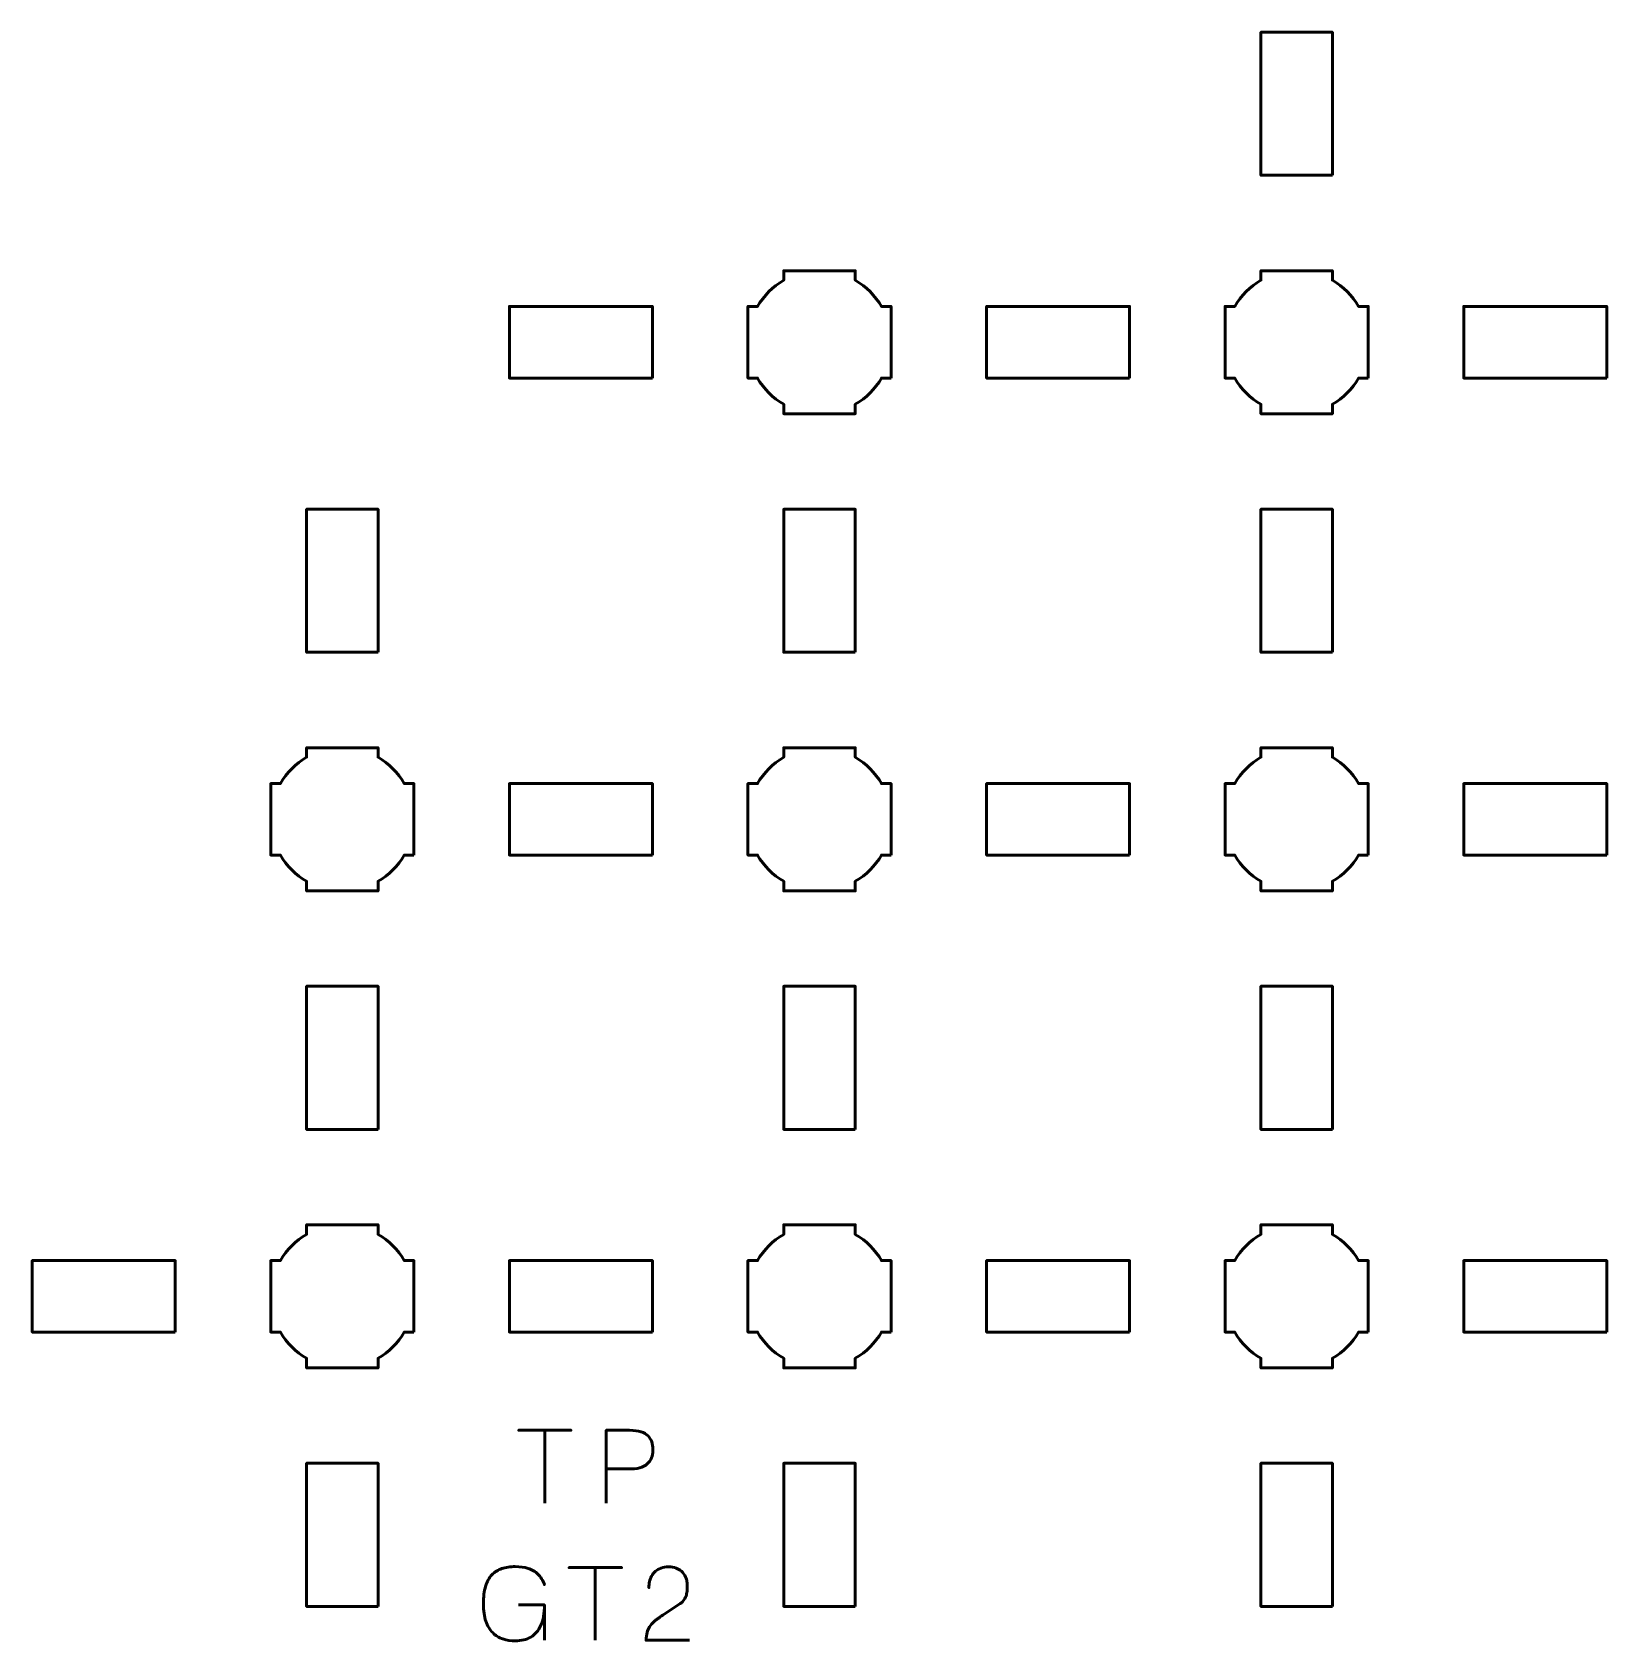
# Model space of a CAD drawing. Header units: centimetres. Extents: x -20.1 to -0.9, y -24.5 to -5.2.
# Drawn here: x -17.8 to -11.2, y -14.29 to -7.55 of the extents above; entities that cross this region are included whole.
import ezdxf

# ---------------------------------------------------------------- set-up
doc = ezdxf.new("R2010")
doc.units = ezdxf.units.CM
doc.header["$MEASUREMENT"] = 0
doc.layers.add('Layer 1', color=7, linetype='Continuous')

msp = doc.modelspace()

# ---------------------------------------------------------------- linework, layer by layer
at = {"layer": 'Layer 1', "lineweight": 53}
for points, knots in [([(-12.35002, -8.15), (-12.35002, -8.15), (-12.65002, -8.15), (-12.65002, -8.15), (-12.65002, -8.15), (-12.65002, -8.15), (-12.65002, -7.55), (-12.65002, -7.55), (-12.65002, -7.55), (-12.65002, -7.55), (-12.35002, -7.55), (-12.35002, -7.55), (-12.35002, -7.55), (-12.35002, -7.55), (-12.35002, -8.15), (-12.35002, -8.15)], [0, 0, 0, 0, 0.25, 0.25, 0.25, 0.25, 0.5, 0.5, 0.5, 0.5, 0.75, 0.75, 0.75, 0.75, 1, 1, 1, 1]), ([(-14.20002, -9), (-14.20002, -9), (-14.24017, -9), (-14.24017, -9), (-14.24017, -9), (-14.26652, -9.04553), (-14.30449, -9.0835), (-14.35002, -9.10985), (-14.35002, -9.10985), (-14.35002, -9.10985), (-14.35002, -9.15), (-14.35002, -9.15), (-14.35002, -9.15), (-14.35002, -9.15), (-14.50002, -9.15), (-14.50002, -9.15), (-14.50002, -9.15), (-14.50002, -9.15), (-14.65002, -9.15), (-14.65002, -9.15), (-14.65002, -9.15), (-14.65002, -9.15), (-14.65002, -9.10985), (-14.65002, -9.10985), (-14.65002, -9.10985), (-14.69555, -9.0835), (-14.73352, -9.04553), (-14.75987, -9), (-14.75987, -9), (-14.75987, -9), (-14.80002, -9), (-14.80002, -9), (-14.80002, -9), (-14.80002, -9), (-14.80002, -8.85), (-14.80002, -8.85), (-14.80002, -8.85), (-14.80002, -8.85), (-14.80002, -8.7), (-14.80002, -8.7), (-14.80002, -8.7), (-14.80002, -8.7), (-14.75987, -8.7), (-14.75987, -8.7), (-14.75987, -8.7), (-14.73352, -8.65447), (-14.69555, -8.6165), (-14.65002, -8.59015), (-14.65002, -8.59015), (-14.65002, -8.59015), (-14.65002, -8.55), (-14.65002, -8.55), (-14.65002, -8.55), (-14.65002, -8.55), (-14.50002, -8.55), (-14.50002, -8.55), (-14.50002, -8.55), (-14.50002, -8.55), (-14.35002, -8.55), (-14.35002, -8.55), (-14.35002, -8.55), (-14.35002, -8.55), (-14.35002, -8.59015), (-14.35002, -8.59015), (-14.35002, -8.59015), (-14.30449, -8.6165), (-14.26652, -8.65447), (-14.24017, -8.7), (-14.24017, -8.7), (-14.24017, -8.7), (-14.20002, -8.7), (-14.20002, -8.7), (-14.20002, -8.7), (-14.20002, -8.7), (-14.20002, -8.85), (-14.20002, -8.85), (-14.20002, -8.85), (-14.20002, -8.85), (-14.20002, -9), (-14.20002, -9)], [0, 0, 0, 0, 0.05, 0.05, 0.05, 0.05, 0.1, 0.1, 0.1, 0.1, 0.15, 0.15, 0.15, 0.15, 0.2, 0.2, 0.2, 0.2, 0.25, 0.25, 0.25, 0.25, 0.3, 0.3, 0.3, 0.3, 0.35, 0.35, 0.35, 0.35, 0.4, 0.4, 0.4, 0.4, 0.45, 0.45, 0.45, 0.45, 0.5, 0.5, 0.5, 0.5, 0.55, 0.55, 0.55, 0.55, 0.6, 0.6, 0.6, 0.6, 0.65, 0.65, 0.65, 0.65, 0.7, 0.7, 0.7, 0.7, 0.75, 0.75, 0.75, 0.75, 0.8, 0.8, 0.8, 0.8, 0.85, 0.85, 0.85, 0.85, 0.9, 0.9, 0.9, 0.9, 0.95, 0.95, 0.95, 0.95, 1, 1, 1, 1]), ([(-12.20002, -9), (-12.20002, -9), (-12.24017, -9), (-12.24017, -9), (-12.24017, -9), (-12.26652, -9.04553), (-12.30449, -9.0835), (-12.35002, -9.10985), (-12.35002, -9.10985), (-12.35002, -9.10985), (-12.35002, -9.15), (-12.35002, -9.15), (-12.35002, -9.15), (-12.35002, -9.15), (-12.50002, -9.15), (-12.50002, -9.15), (-12.50002, -9.15), (-12.50002, -9.15), (-12.65002, -9.15), (-12.65002, -9.15), (-12.65002, -9.15), (-12.65002, -9.15), (-12.65002, -9.10985), (-12.65002, -9.10985), (-12.65002, -9.10985), (-12.69555, -9.0835), (-12.73352, -9.04553), (-12.75987, -9), (-12.75987, -9), (-12.75987, -9), (-12.80002, -9), (-12.80002, -9), (-12.80002, -9), (-12.80002, -9), (-12.80002, -8.85), (-12.80002, -8.85), (-12.80002, -8.85), (-12.80002, -8.85), (-12.80002, -8.7), (-12.80002, -8.7), (-12.80002, -8.7), (-12.80002, -8.7), (-12.75987, -8.7), (-12.75987, -8.7), (-12.75987, -8.7), (-12.73352, -8.65447), (-12.69555, -8.6165), (-12.65002, -8.59015), (-12.65002, -8.59015), (-12.65002, -8.59015), (-12.65002, -8.55), (-12.65002, -8.55), (-12.65002, -8.55), (-12.65002, -8.55), (-12.50002, -8.55), (-12.50002, -8.55), (-12.50002, -8.55), (-12.50002, -8.55), (-12.35002, -8.55), (-12.35002, -8.55), (-12.35002, -8.55), (-12.35002, -8.55), (-12.35002, -8.59015), (-12.35002, -8.59015), (-12.35002, -8.59015), (-12.30449, -8.6165), (-12.26652, -8.65447), (-12.24017, -8.7), (-12.24017, -8.7), (-12.24017, -8.7), (-12.20002, -8.7), (-12.20002, -8.7), (-12.20002, -8.7), (-12.20002, -8.7), (-12.20002, -8.85), (-12.20002, -8.85), (-12.20002, -8.85), (-12.20002, -8.85), (-12.20002, -9), (-12.20002, -9)], [0, 0, 0, 0, 0.05, 0.05, 0.05, 0.05, 0.1, 0.1, 0.1, 0.1, 0.15, 0.15, 0.15, 0.15, 0.2, 0.2, 0.2, 0.2, 0.25, 0.25, 0.25, 0.25, 0.3, 0.3, 0.3, 0.3, 0.35, 0.35, 0.35, 0.35, 0.4, 0.4, 0.4, 0.4, 0.45, 0.45, 0.45, 0.45, 0.5, 0.5, 0.5, 0.5, 0.55, 0.55, 0.55, 0.55, 0.6, 0.6, 0.6, 0.6, 0.65, 0.65, 0.65, 0.65, 0.7, 0.7, 0.7, 0.7, 0.75, 0.75, 0.75, 0.75, 0.8, 0.8, 0.8, 0.8, 0.85, 0.85, 0.85, 0.85, 0.9, 0.9, 0.9, 0.9, 0.95, 0.95, 0.95, 0.95, 1, 1, 1, 1]), ([(-15.20002, -9), (-15.20002, -9), (-15.80002, -9), (-15.80002, -9), (-15.80002, -9), (-15.80002, -9), (-15.80002, -8.7), (-15.80002, -8.7), (-15.80002, -8.7), (-15.80002, -8.7), (-15.20002, -8.7), (-15.20002, -8.7), (-15.20002, -8.7), (-15.20002, -8.7), (-15.20002, -9), (-15.20002, -9)], [0, 0, 0, 0, 0.25, 0.25, 0.25, 0.25, 0.5, 0.5, 0.5, 0.5, 0.75, 0.75, 0.75, 0.75, 1, 1, 1, 1]), ([(-13.20002, -9), (-13.20002, -9), (-13.80002, -9), (-13.80002, -9), (-13.80002, -9), (-13.80002, -9), (-13.80002, -8.7), (-13.80002, -8.7), (-13.80002, -8.7), (-13.80002, -8.7), (-13.20002, -8.7), (-13.20002, -8.7), (-13.20002, -8.7), (-13.20002, -8.7), (-13.20002, -9), (-13.20002, -9)], [0, 0, 0, 0, 0.25, 0.25, 0.25, 0.25, 0.5, 0.5, 0.5, 0.5, 0.75, 0.75, 0.75, 0.75, 1, 1, 1, 1]), ([(-11.20002, -9), (-11.20002, -9), (-11.80002, -9), (-11.80002, -9), (-11.80002, -9), (-11.80002, -9), (-11.80002, -8.7), (-11.80002, -8.7), (-11.80002, -8.7), (-11.80002, -8.7), (-11.20002, -8.7), (-11.20002, -8.7), (-11.20002, -8.7), (-11.20002, -8.7), (-11.20002, -9), (-11.20002, -9)], [0, 0, 0, 0, 0.25, 0.25, 0.25, 0.25, 0.5, 0.5, 0.5, 0.5, 0.75, 0.75, 0.75, 0.75, 1, 1, 1, 1]), ([(-16.35002, -10.15), (-16.35002, -10.15), (-16.65002, -10.15), (-16.65002, -10.15), (-16.65002, -10.15), (-16.65002, -10.15), (-16.65002, -9.55), (-16.65002, -9.55), (-16.65002, -9.55), (-16.65002, -9.55), (-16.35002, -9.55), (-16.35002, -9.55), (-16.35002, -9.55), (-16.35002, -9.55), (-16.35002, -10.15), (-16.35002, -10.15)], [0, 0, 0, 0, 0.25, 0.25, 0.25, 0.25, 0.5, 0.5, 0.5, 0.5, 0.75, 0.75, 0.75, 0.75, 1, 1, 1, 1]), ([(-14.35002, -10.15), (-14.35002, -10.15), (-14.65002, -10.15), (-14.65002, -10.15), (-14.65002, -10.15), (-14.65002, -10.15), (-14.65002, -9.55), (-14.65002, -9.55), (-14.65002, -9.55), (-14.65002, -9.55), (-14.35002, -9.55), (-14.35002, -9.55), (-14.35002, -9.55), (-14.35002, -9.55), (-14.35002, -10.15), (-14.35002, -10.15)], [0, 0, 0, 0, 0.25, 0.25, 0.25, 0.25, 0.5, 0.5, 0.5, 0.5, 0.75, 0.75, 0.75, 0.75, 1, 1, 1, 1]), ([(-12.35002, -10.15), (-12.35002, -10.15), (-12.65002, -10.15), (-12.65002, -10.15), (-12.65002, -10.15), (-12.65002, -10.15), (-12.65002, -9.55), (-12.65002, -9.55), (-12.65002, -9.55), (-12.65002, -9.55), (-12.35002, -9.55), (-12.35002, -9.55), (-12.35002, -9.55), (-12.35002, -9.55), (-12.35002, -10.15), (-12.35002, -10.15)], [0, 0, 0, 0, 0.25, 0.25, 0.25, 0.25, 0.5, 0.5, 0.5, 0.5, 0.75, 0.75, 0.75, 0.75, 1, 1, 1, 1]), ([(-16.20002, -11), (-16.20002, -11), (-16.24017, -11), (-16.24017, -11), (-16.24017, -11), (-16.26652, -11.04553), (-16.30449, -11.0835), (-16.35002, -11.10985), (-16.35002, -11.10985), (-16.35002, -11.10985), (-16.35002, -11.15), (-16.35002, -11.15), (-16.35002, -11.15), (-16.35002, -11.15), (-16.50002, -11.15), (-16.50002, -11.15), (-16.50002, -11.15), (-16.50002, -11.15), (-16.65002, -11.15), (-16.65002, -11.15), (-16.65002, -11.15), (-16.65002, -11.15), (-16.65002, -11.10985), (-16.65002, -11.10985), (-16.65002, -11.10985), (-16.69555, -11.0835), (-16.73352, -11.04553), (-16.75987, -11), (-16.75987, -11), (-16.75987, -11), (-16.80002, -11), (-16.80002, -11), (-16.80002, -11), (-16.80002, -11), (-16.80002, -10.85), (-16.80002, -10.85), (-16.80002, -10.85), (-16.80002, -10.85), (-16.80002, -10.7), (-16.80002, -10.7), (-16.80002, -10.7), (-16.80002, -10.7), (-16.75987, -10.7), (-16.75987, -10.7), (-16.75987, -10.7), (-16.73352, -10.65447), (-16.69555, -10.6165), (-16.65002, -10.59015), (-16.65002, -10.59015), (-16.65002, -10.59015), (-16.65002, -10.55), (-16.65002, -10.55), (-16.65002, -10.55), (-16.65002, -10.55), (-16.50002, -10.55), (-16.50002, -10.55), (-16.50002, -10.55), (-16.50002, -10.55), (-16.35002, -10.55), (-16.35002, -10.55), (-16.35002, -10.55), (-16.35002, -10.55), (-16.35002, -10.59015), (-16.35002, -10.59015), (-16.35002, -10.59015), (-16.30449, -10.6165), (-16.26652, -10.65447), (-16.24017, -10.7), (-16.24017, -10.7), (-16.24017, -10.7), (-16.20002, -10.7), (-16.20002, -10.7), (-16.20002, -10.7), (-16.20002, -10.7), (-16.20002, -10.85), (-16.20002, -10.85), (-16.20002, -10.85), (-16.20002, -10.85), (-16.20002, -11), (-16.20002, -11)], [0, 0, 0, 0, 0.05, 0.05, 0.05, 0.05, 0.1, 0.1, 0.1, 0.1, 0.15, 0.15, 0.15, 0.15, 0.2, 0.2, 0.2, 0.2, 0.25, 0.25, 0.25, 0.25, 0.3, 0.3, 0.3, 0.3, 0.35, 0.35, 0.35, 0.35, 0.4, 0.4, 0.4, 0.4, 0.45, 0.45, 0.45, 0.45, 0.5, 0.5, 0.5, 0.5, 0.55, 0.55, 0.55, 0.55, 0.6, 0.6, 0.6, 0.6, 0.65, 0.65, 0.65, 0.65, 0.7, 0.7, 0.7, 0.7, 0.75, 0.75, 0.75, 0.75, 0.8, 0.8, 0.8, 0.8, 0.85, 0.85, 0.85, 0.85, 0.9, 0.9, 0.9, 0.9, 0.95, 0.95, 0.95, 0.95, 1, 1, 1, 1]), ([(-14.20002, -11), (-14.20002, -11), (-14.24017, -11), (-14.24017, -11), (-14.24017, -11), (-14.26652, -11.04553), (-14.30449, -11.0835), (-14.35002, -11.10985), (-14.35002, -11.10985), (-14.35002, -11.10985), (-14.35002, -11.15), (-14.35002, -11.15), (-14.35002, -11.15), (-14.35002, -11.15), (-14.50002, -11.15), (-14.50002, -11.15), (-14.50002, -11.15), (-14.50002, -11.15), (-14.65002, -11.15), (-14.65002, -11.15), (-14.65002, -11.15), (-14.65002, -11.15), (-14.65002, -11.10985), (-14.65002, -11.10985), (-14.65002, -11.10985), (-14.69555, -11.0835), (-14.73352, -11.04553), (-14.75987, -11), (-14.75987, -11), (-14.75987, -11), (-14.80002, -11), (-14.80002, -11), (-14.80002, -11), (-14.80002, -11), (-14.80002, -10.85), (-14.80002, -10.85), (-14.80002, -10.85), (-14.80002, -10.85), (-14.80002, -10.7), (-14.80002, -10.7), (-14.80002, -10.7), (-14.80002, -10.7), (-14.75987, -10.7), (-14.75987, -10.7), (-14.75987, -10.7), (-14.73352, -10.65447), (-14.69555, -10.6165), (-14.65002, -10.59015), (-14.65002, -10.59015), (-14.65002, -10.59015), (-14.65002, -10.55), (-14.65002, -10.55), (-14.65002, -10.55), (-14.65002, -10.55), (-14.50002, -10.55), (-14.50002, -10.55), (-14.50002, -10.55), (-14.50002, -10.55), (-14.35002, -10.55), (-14.35002, -10.55), (-14.35002, -10.55), (-14.35002, -10.55), (-14.35002, -10.59015), (-14.35002, -10.59015), (-14.35002, -10.59015), (-14.30449, -10.6165), (-14.26652, -10.65447), (-14.24017, -10.7), (-14.24017, -10.7), (-14.24017, -10.7), (-14.20002, -10.7), (-14.20002, -10.7), (-14.20002, -10.7), (-14.20002, -10.7), (-14.20002, -10.85), (-14.20002, -10.85), (-14.20002, -10.85), (-14.20002, -10.85), (-14.20002, -11), (-14.20002, -11)], [0, 0, 0, 0, 0.05, 0.05, 0.05, 0.05, 0.1, 0.1, 0.1, 0.1, 0.15, 0.15, 0.15, 0.15, 0.2, 0.2, 0.2, 0.2, 0.25, 0.25, 0.25, 0.25, 0.3, 0.3, 0.3, 0.3, 0.35, 0.35, 0.35, 0.35, 0.4, 0.4, 0.4, 0.4, 0.45, 0.45, 0.45, 0.45, 0.5, 0.5, 0.5, 0.5, 0.55, 0.55, 0.55, 0.55, 0.6, 0.6, 0.6, 0.6, 0.65, 0.65, 0.65, 0.65, 0.7, 0.7, 0.7, 0.7, 0.75, 0.75, 0.75, 0.75, 0.8, 0.8, 0.8, 0.8, 0.85, 0.85, 0.85, 0.85, 0.9, 0.9, 0.9, 0.9, 0.95, 0.95, 0.95, 0.95, 1, 1, 1, 1]), ([(-12.20002, -11), (-12.20002, -11), (-12.24017, -11), (-12.24017, -11), (-12.24017, -11), (-12.26652, -11.04553), (-12.30449, -11.0835), (-12.35002, -11.10985), (-12.35002, -11.10985), (-12.35002, -11.10985), (-12.35002, -11.15), (-12.35002, -11.15), (-12.35002, -11.15), (-12.35002, -11.15), (-12.50002, -11.15), (-12.50002, -11.15), (-12.50002, -11.15), (-12.50002, -11.15), (-12.65002, -11.15), (-12.65002, -11.15), (-12.65002, -11.15), (-12.65002, -11.15), (-12.65002, -11.10985), (-12.65002, -11.10985), (-12.65002, -11.10985), (-12.69555, -11.0835), (-12.73352, -11.04553), (-12.75987, -11), (-12.75987, -11), (-12.75987, -11), (-12.80002, -11), (-12.80002, -11), (-12.80002, -11), (-12.80002, -11), (-12.80002, -10.85), (-12.80002, -10.85), (-12.80002, -10.85), (-12.80002, -10.85), (-12.80002, -10.7), (-12.80002, -10.7), (-12.80002, -10.7), (-12.80002, -10.7), (-12.75987, -10.7), (-12.75987, -10.7), (-12.75987, -10.7), (-12.73352, -10.65447), (-12.69555, -10.6165), (-12.65002, -10.59015), (-12.65002, -10.59015), (-12.65002, -10.59015), (-12.65002, -10.55), (-12.65002, -10.55), (-12.65002, -10.55), (-12.65002, -10.55), (-12.50002, -10.55), (-12.50002, -10.55), (-12.50002, -10.55), (-12.50002, -10.55), (-12.35002, -10.55), (-12.35002, -10.55), (-12.35002, -10.55), (-12.35002, -10.55), (-12.35002, -10.59015), (-12.35002, -10.59015), (-12.35002, -10.59015), (-12.30449, -10.6165), (-12.26652, -10.65447), (-12.24017, -10.7), (-12.24017, -10.7), (-12.24017, -10.7), (-12.20002, -10.7), (-12.20002, -10.7), (-12.20002, -10.7), (-12.20002, -10.7), (-12.20002, -10.85), (-12.20002, -10.85), (-12.20002, -10.85), (-12.20002, -10.85), (-12.20002, -11), (-12.20002, -11)], [0, 0, 0, 0, 0.05, 0.05, 0.05, 0.05, 0.1, 0.1, 0.1, 0.1, 0.15, 0.15, 0.15, 0.15, 0.2, 0.2, 0.2, 0.2, 0.25, 0.25, 0.25, 0.25, 0.3, 0.3, 0.3, 0.3, 0.35, 0.35, 0.35, 0.35, 0.4, 0.4, 0.4, 0.4, 0.45, 0.45, 0.45, 0.45, 0.5, 0.5, 0.5, 0.5, 0.55, 0.55, 0.55, 0.55, 0.6, 0.6, 0.6, 0.6, 0.65, 0.65, 0.65, 0.65, 0.7, 0.7, 0.7, 0.7, 0.75, 0.75, 0.75, 0.75, 0.8, 0.8, 0.8, 0.8, 0.85, 0.85, 0.85, 0.85, 0.9, 0.9, 0.9, 0.9, 0.95, 0.95, 0.95, 0.95, 1, 1, 1, 1]), ([(-15.20002, -11), (-15.20002, -11), (-15.80002, -11), (-15.80002, -11), (-15.80002, -11), (-15.80002, -11), (-15.80002, -10.7), (-15.80002, -10.7), (-15.80002, -10.7), (-15.80002, -10.7), (-15.20002, -10.7), (-15.20002, -10.7), (-15.20002, -10.7), (-15.20002, -10.7), (-15.20002, -11), (-15.20002, -11)], [0, 0, 0, 0, 0.25, 0.25, 0.25, 0.25, 0.5, 0.5, 0.5, 0.5, 0.75, 0.75, 0.75, 0.75, 1, 1, 1, 1]), ([(-13.20002, -11), (-13.20002, -11), (-13.80002, -11), (-13.80002, -11), (-13.80002, -11), (-13.80002, -11), (-13.80002, -10.7), (-13.80002, -10.7), (-13.80002, -10.7), (-13.80002, -10.7), (-13.20002, -10.7), (-13.20002, -10.7), (-13.20002, -10.7), (-13.20002, -10.7), (-13.20002, -11), (-13.20002, -11)], [0, 0, 0, 0, 0.25, 0.25, 0.25, 0.25, 0.5, 0.5, 0.5, 0.5, 0.75, 0.75, 0.75, 0.75, 1, 1, 1, 1]), ([(-11.20002, -11), (-11.20002, -11), (-11.80002, -11), (-11.80002, -11), (-11.80002, -11), (-11.80002, -11), (-11.80002, -10.7), (-11.80002, -10.7), (-11.80002, -10.7), (-11.80002, -10.7), (-11.20002, -10.7), (-11.20002, -10.7), (-11.20002, -10.7), (-11.20002, -10.7), (-11.20002, -11), (-11.20002, -11)], [0, 0, 0, 0, 0.25, 0.25, 0.25, 0.25, 0.5, 0.5, 0.5, 0.5, 0.75, 0.75, 0.75, 0.75, 1, 1, 1, 1]), ([(-16.35002, -12.15), (-16.35002, -12.15), (-16.65002, -12.15), (-16.65002, -12.15), (-16.65002, -12.15), (-16.65002, -12.15), (-16.65002, -11.55), (-16.65002, -11.55), (-16.65002, -11.55), (-16.65002, -11.55), (-16.35002, -11.55), (-16.35002, -11.55), (-16.35002, -11.55), (-16.35002, -11.55), (-16.35002, -12.15), (-16.35002, -12.15)], [0, 0, 0, 0, 0.25, 0.25, 0.25, 0.25, 0.5, 0.5, 0.5, 0.5, 0.75, 0.75, 0.75, 0.75, 1, 1, 1, 1]), ([(-14.35002, -12.15), (-14.35002, -12.15), (-14.65002, -12.15), (-14.65002, -12.15), (-14.65002, -12.15), (-14.65002, -12.15), (-14.65002, -11.55), (-14.65002, -11.55), (-14.65002, -11.55), (-14.65002, -11.55), (-14.35002, -11.55), (-14.35002, -11.55), (-14.35002, -11.55), (-14.35002, -11.55), (-14.35002, -12.15), (-14.35002, -12.15)], [0, 0, 0, 0, 0.25, 0.25, 0.25, 0.25, 0.5, 0.5, 0.5, 0.5, 0.75, 0.75, 0.75, 0.75, 1, 1, 1, 1]), ([(-12.35002, -12.15), (-12.35002, -12.15), (-12.65002, -12.15), (-12.65002, -12.15), (-12.65002, -12.15), (-12.65002, -12.15), (-12.65002, -11.55), (-12.65002, -11.55), (-12.65002, -11.55), (-12.65002, -11.55), (-12.35002, -11.55), (-12.35002, -11.55), (-12.35002, -11.55), (-12.35002, -11.55), (-12.35002, -12.15), (-12.35002, -12.15)], [0, 0, 0, 0, 0.25, 0.25, 0.25, 0.25, 0.5, 0.5, 0.5, 0.5, 0.75, 0.75, 0.75, 0.75, 1, 1, 1, 1]), ([(-16.20002, -13), (-16.20002, -13), (-16.24017, -13), (-16.24017, -13), (-16.24017, -13), (-16.26652, -13.04553), (-16.30449, -13.0835), (-16.35002, -13.10985), (-16.35002, -13.10985), (-16.35002, -13.10985), (-16.35002, -13.15), (-16.35002, -13.15), (-16.35002, -13.15), (-16.35002, -13.15), (-16.50002, -13.15), (-16.50002, -13.15), (-16.50002, -13.15), (-16.50002, -13.15), (-16.65002, -13.15), (-16.65002, -13.15), (-16.65002, -13.15), (-16.65002, -13.15), (-16.65002, -13.10985), (-16.65002, -13.10985), (-16.65002, -13.10985), (-16.69555, -13.0835), (-16.73352, -13.04553), (-16.75987, -13), (-16.75987, -13), (-16.75987, -13), (-16.80002, -13), (-16.80002, -13), (-16.80002, -13), (-16.80002, -13), (-16.80002, -12.85), (-16.80002, -12.85), (-16.80002, -12.85), (-16.80002, -12.85), (-16.80002, -12.7), (-16.80002, -12.7), (-16.80002, -12.7), (-16.80002, -12.7), (-16.75987, -12.7), (-16.75987, -12.7), (-16.75987, -12.7), (-16.73352, -12.65447), (-16.69555, -12.6165), (-16.65002, -12.59015), (-16.65002, -12.59015), (-16.65002, -12.59015), (-16.65002, -12.55), (-16.65002, -12.55), (-16.65002, -12.55), (-16.65002, -12.55), (-16.50002, -12.55), (-16.50002, -12.55), (-16.50002, -12.55), (-16.50002, -12.55), (-16.35002, -12.55), (-16.35002, -12.55), (-16.35002, -12.55), (-16.35002, -12.55), (-16.35002, -12.59015), (-16.35002, -12.59015), (-16.35002, -12.59015), (-16.30449, -12.6165), (-16.26652, -12.65447), (-16.24017, -12.7), (-16.24017, -12.7), (-16.24017, -12.7), (-16.20002, -12.7), (-16.20002, -12.7), (-16.20002, -12.7), (-16.20002, -12.7), (-16.20002, -12.85), (-16.20002, -12.85), (-16.20002, -12.85), (-16.20002, -12.85), (-16.20002, -13), (-16.20002, -13)], [0, 0, 0, 0, 0.05, 0.05, 0.05, 0.05, 0.1, 0.1, 0.1, 0.1, 0.15, 0.15, 0.15, 0.15, 0.2, 0.2, 0.2, 0.2, 0.25, 0.25, 0.25, 0.25, 0.3, 0.3, 0.3, 0.3, 0.35, 0.35, 0.35, 0.35, 0.4, 0.4, 0.4, 0.4, 0.45, 0.45, 0.45, 0.45, 0.5, 0.5, 0.5, 0.5, 0.55, 0.55, 0.55, 0.55, 0.6, 0.6, 0.6, 0.6, 0.65, 0.65, 0.65, 0.65, 0.7, 0.7, 0.7, 0.7, 0.75, 0.75, 0.75, 0.75, 0.8, 0.8, 0.8, 0.8, 0.85, 0.85, 0.85, 0.85, 0.9, 0.9, 0.9, 0.9, 0.95, 0.95, 0.95, 0.95, 1, 1, 1, 1]), ([(-14.20002, -13), (-14.20002, -13), (-14.24017, -13), (-14.24017, -13), (-14.24017, -13), (-14.26652, -13.04553), (-14.30449, -13.0835), (-14.35002, -13.10985), (-14.35002, -13.10985), (-14.35002, -13.10985), (-14.35002, -13.15), (-14.35002, -13.15), (-14.35002, -13.15), (-14.35002, -13.15), (-14.50002, -13.15), (-14.50002, -13.15), (-14.50002, -13.15), (-14.50002, -13.15), (-14.65002, -13.15), (-14.65002, -13.15), (-14.65002, -13.15), (-14.65002, -13.15), (-14.65002, -13.10985), (-14.65002, -13.10985), (-14.65002, -13.10985), (-14.69555, -13.0835), (-14.73352, -13.04553), (-14.75987, -13), (-14.75987, -13), (-14.75987, -13), (-14.80002, -13), (-14.80002, -13), (-14.80002, -13), (-14.80002, -13), (-14.80002, -12.85), (-14.80002, -12.85), (-14.80002, -12.85), (-14.80002, -12.85), (-14.80002, -12.7), (-14.80002, -12.7), (-14.80002, -12.7), (-14.80002, -12.7), (-14.75987, -12.7), (-14.75987, -12.7), (-14.75987, -12.7), (-14.73352, -12.65447), (-14.69555, -12.6165), (-14.65002, -12.59015), (-14.65002, -12.59015), (-14.65002, -12.59015), (-14.65002, -12.55), (-14.65002, -12.55), (-14.65002, -12.55), (-14.65002, -12.55), (-14.50002, -12.55), (-14.50002, -12.55), (-14.50002, -12.55), (-14.50002, -12.55), (-14.35002, -12.55), (-14.35002, -12.55), (-14.35002, -12.55), (-14.35002, -12.55), (-14.35002, -12.59015), (-14.35002, -12.59015), (-14.35002, -12.59015), (-14.30449, -12.6165), (-14.26652, -12.65447), (-14.24017, -12.7), (-14.24017, -12.7), (-14.24017, -12.7), (-14.20002, -12.7), (-14.20002, -12.7), (-14.20002, -12.7), (-14.20002, -12.7), (-14.20002, -12.85), (-14.20002, -12.85), (-14.20002, -12.85), (-14.20002, -12.85), (-14.20002, -13), (-14.20002, -13)], [0, 0, 0, 0, 0.05, 0.05, 0.05, 0.05, 0.1, 0.1, 0.1, 0.1, 0.15, 0.15, 0.15, 0.15, 0.2, 0.2, 0.2, 0.2, 0.25, 0.25, 0.25, 0.25, 0.3, 0.3, 0.3, 0.3, 0.35, 0.35, 0.35, 0.35, 0.4, 0.4, 0.4, 0.4, 0.45, 0.45, 0.45, 0.45, 0.5, 0.5, 0.5, 0.5, 0.55, 0.55, 0.55, 0.55, 0.6, 0.6, 0.6, 0.6, 0.65, 0.65, 0.65, 0.65, 0.7, 0.7, 0.7, 0.7, 0.75, 0.75, 0.75, 0.75, 0.8, 0.8, 0.8, 0.8, 0.85, 0.85, 0.85, 0.85, 0.9, 0.9, 0.9, 0.9, 0.95, 0.95, 0.95, 0.95, 1, 1, 1, 1]), ([(-12.20002, -13), (-12.20002, -13), (-12.24017, -13), (-12.24017, -13), (-12.24017, -13), (-12.26652, -13.04553), (-12.30449, -13.0835), (-12.35002, -13.10985), (-12.35002, -13.10985), (-12.35002, -13.10985), (-12.35002, -13.15), (-12.35002, -13.15), (-12.35002, -13.15), (-12.35002, -13.15), (-12.50002, -13.15), (-12.50002, -13.15), (-12.50002, -13.15), (-12.50002, -13.15), (-12.65002, -13.15), (-12.65002, -13.15), (-12.65002, -13.15), (-12.65002, -13.15), (-12.65002, -13.10985), (-12.65002, -13.10985), (-12.65002, -13.10985), (-12.69555, -13.0835), (-12.73352, -13.04553), (-12.75987, -13), (-12.75987, -13), (-12.75987, -13), (-12.80002, -13), (-12.80002, -13), (-12.80002, -13), (-12.80002, -13), (-12.80002, -12.85), (-12.80002, -12.85), (-12.80002, -12.85), (-12.80002, -12.85), (-12.80002, -12.7), (-12.80002, -12.7), (-12.80002, -12.7), (-12.80002, -12.7), (-12.75987, -12.7), (-12.75987, -12.7), (-12.75987, -12.7), (-12.73352, -12.65447), (-12.69555, -12.6165), (-12.65002, -12.59015), (-12.65002, -12.59015), (-12.65002, -12.59015), (-12.65002, -12.55), (-12.65002, -12.55), (-12.65002, -12.55), (-12.65002, -12.55), (-12.50002, -12.55), (-12.50002, -12.55), (-12.50002, -12.55), (-12.50002, -12.55), (-12.35002, -12.55), (-12.35002, -12.55), (-12.35002, -12.55), (-12.35002, -12.55), (-12.35002, -12.59015), (-12.35002, -12.59015), (-12.35002, -12.59015), (-12.30449, -12.6165), (-12.26652, -12.65447), (-12.24017, -12.7), (-12.24017, -12.7), (-12.24017, -12.7), (-12.20002, -12.7), (-12.20002, -12.7), (-12.20002, -12.7), (-12.20002, -12.7), (-12.20002, -12.85), (-12.20002, -12.85), (-12.20002, -12.85), (-12.20002, -12.85), (-12.20002, -13), (-12.20002, -13)], [0, 0, 0, 0, 0.05, 0.05, 0.05, 0.05, 0.1, 0.1, 0.1, 0.1, 0.15, 0.15, 0.15, 0.15, 0.2, 0.2, 0.2, 0.2, 0.25, 0.25, 0.25, 0.25, 0.3, 0.3, 0.3, 0.3, 0.35, 0.35, 0.35, 0.35, 0.4, 0.4, 0.4, 0.4, 0.45, 0.45, 0.45, 0.45, 0.5, 0.5, 0.5, 0.5, 0.55, 0.55, 0.55, 0.55, 0.6, 0.6, 0.6, 0.6, 0.65, 0.65, 0.65, 0.65, 0.7, 0.7, 0.7, 0.7, 0.75, 0.75, 0.75, 0.75, 0.8, 0.8, 0.8, 0.8, 0.85, 0.85, 0.85, 0.85, 0.9, 0.9, 0.9, 0.9, 0.95, 0.95, 0.95, 0.95, 1, 1, 1, 1]), ([(-17.20002, -13), (-17.20002, -13), (-17.80002, -13), (-17.80002, -13), (-17.80002, -13), (-17.80002, -13), (-17.80002, -12.7), (-17.80002, -12.7), (-17.80002, -12.7), (-17.80002, -12.7), (-17.20002, -12.7), (-17.20002, -12.7), (-17.20002, -12.7), (-17.20002, -12.7), (-17.20002, -13), (-17.20002, -13)], [0, 0, 0, 0, 0.25, 0.25, 0.25, 0.25, 0.5, 0.5, 0.5, 0.5, 0.75, 0.75, 0.75, 0.75, 1, 1, 1, 1]), ([(-15.20002, -13), (-15.20002, -13), (-15.80002, -13), (-15.80002, -13), (-15.80002, -13), (-15.80002, -13), (-15.80002, -12.7), (-15.80002, -12.7), (-15.80002, -12.7), (-15.80002, -12.7), (-15.20002, -12.7), (-15.20002, -12.7), (-15.20002, -12.7), (-15.20002, -12.7), (-15.20002, -13), (-15.20002, -13)], [0, 0, 0, 0, 0.25, 0.25, 0.25, 0.25, 0.5, 0.5, 0.5, 0.5, 0.75, 0.75, 0.75, 0.75, 1, 1, 1, 1]), ([(-13.20002, -13), (-13.20002, -13), (-13.80002, -13), (-13.80002, -13), (-13.80002, -13), (-13.80002, -13), (-13.80002, -12.7), (-13.80002, -12.7), (-13.80002, -12.7), (-13.80002, -12.7), (-13.20002, -12.7), (-13.20002, -12.7), (-13.20002, -12.7), (-13.20002, -12.7), (-13.20002, -13), (-13.20002, -13)], [0, 0, 0, 0, 0.25, 0.25, 0.25, 0.25, 0.5, 0.5, 0.5, 0.5, 0.75, 0.75, 0.75, 0.75, 1, 1, 1, 1]), ([(-11.20002, -13), (-11.20002, -13), (-11.80002, -13), (-11.80002, -13), (-11.80002, -13), (-11.80002, -13), (-11.80002, -12.7), (-11.80002, -12.7), (-11.80002, -12.7), (-11.80002, -12.7), (-11.20002, -12.7), (-11.20002, -12.7), (-11.20002, -12.7), (-11.20002, -12.7), (-11.20002, -13), (-11.20002, -13)], [0, 0, 0, 0, 0.25, 0.25, 0.25, 0.25, 0.5, 0.5, 0.5, 0.5, 0.75, 0.75, 0.75, 0.75, 1, 1, 1, 1]), ([(-16.35002, -14.15), (-16.35002, -14.15), (-16.65002, -14.15), (-16.65002, -14.15), (-16.65002, -14.15), (-16.65002, -14.15), (-16.65002, -13.55), (-16.65002, -13.55), (-16.65002, -13.55), (-16.65002, -13.55), (-16.35002, -13.55), (-16.35002, -13.55), (-16.35002, -13.55), (-16.35002, -13.55), (-16.35002, -14.15), (-16.35002, -14.15)], [0, 0, 0, 0, 0.25, 0.25, 0.25, 0.25, 0.5, 0.5, 0.5, 0.5, 0.75, 0.75, 0.75, 0.75, 1, 1, 1, 1]), ([(-14.35002, -14.15), (-14.35002, -14.15), (-14.65002, -14.15), (-14.65002, -14.15), (-14.65002, -14.15), (-14.65002, -14.15), (-14.65002, -13.55), (-14.65002, -13.55), (-14.65002, -13.55), (-14.65002, -13.55), (-14.35002, -13.55), (-14.35002, -13.55), (-14.35002, -13.55), (-14.35002, -13.55), (-14.35002, -14.15), (-14.35002, -14.15)], [0, 0, 0, 0, 0.25, 0.25, 0.25, 0.25, 0.5, 0.5, 0.5, 0.5, 0.75, 0.75, 0.75, 0.75, 1, 1, 1, 1]), ([(-12.35002, -14.15), (-12.35002, -14.15), (-12.65002, -14.15), (-12.65002, -14.15), (-12.65002, -14.15), (-12.65002, -14.15), (-12.65002, -13.55), (-12.65002, -13.55), (-12.65002, -13.55), (-12.65002, -13.55), (-12.35002, -13.55), (-12.35002, -13.55), (-12.35002, -13.55), (-12.35002, -13.55), (-12.35002, -14.15), (-12.35002, -14.15)], [0, 0, 0, 0, 0.25, 0.25, 0.25, 0.25, 0.5, 0.5, 0.5, 0.5, 0.75, 0.75, 0.75, 0.75, 1, 1, 1, 1])]:
    msp.add_open_spline(points, degree=3, knots=knots, dxfattribs=at)
at = {"layer": 'Layer 1', "color": 5, "lineweight": 53}
for points, knots in [([(-15.65176, -13.71686), (-15.65176, -13.71686), (-15.65176, -13.41164), (-15.65176, -13.41164), (-15.65176, -13.41164), (-15.65176, -13.41164), (-15.7614, -13.41164), (-15.7614, -13.41164), (-15.7614, -13.41164), (-15.7614, -13.41164), (-15.54127, -13.41164), (-15.54127, -13.41164), (-15.54127, -13.41164), (-15.54127, -13.41164), (-15.65176, -13.41164), (-15.65176, -13.41164), (-15.65176, -13.41164), (-15.65176, -13.41164), (-15.65176, -13.71686), (-15.65176, -13.71686)], [0, 0, 0, 0, 0.2, 0.2, 0.2, 0.2, 0.4, 0.4, 0.4, 0.4, 0.6, 0.6, 0.6, 0.6, 0.8, 0.8, 0.8, 0.8, 1, 1, 1, 1]), ([(-15.39353, -13.71686), (-15.39353, -13.71686), (-15.39353, -13.41164), (-15.39353, -13.41164), (-15.39353, -13.41164), (-15.39353, -13.41164), (-15.29616, -13.41164), (-15.29616, -13.41164), (-15.29616, -13.41164), (-15.27669, -13.41171), (-15.26068, -13.4139), (-15.24805, -13.41813), (-15.24805, -13.41813), (-15.23549, -13.42229), (-15.22561, -13.42808), (-15.21848, -13.43542), (-15.21848, -13.43542), (-15.21136, -13.44268), (-15.20628, -13.45101), (-15.20317, -13.46039), (-15.20317, -13.46039), (-15.20014, -13.46978), (-15.19838, -13.47958), (-15.19795, -13.48996), (-15.19795, -13.48996), (-15.19746, -13.50033), (-15.19866, -13.51049), (-15.20148, -13.52036), (-15.20148, -13.52036), (-15.20437, -13.53024), (-15.20924, -13.5392), (-15.21623, -13.54725), (-15.21623, -13.54725), (-15.22314, -13.55529), (-15.23252, -13.56171), (-15.24431, -13.56644), (-15.24431, -13.56644), (-15.25609, -13.57123), (-15.27069, -13.57363), (-15.28812, -13.57377), (-15.28812, -13.57377), (-15.28812, -13.57377), (-15.39353, -13.57377), (-15.39353, -13.57377), (-15.39353, -13.57377), (-15.39353, -13.57377), (-15.28812, -13.57377), (-15.28812, -13.57377), (-15.28812, -13.57377), (-15.27105, -13.57363), (-15.25658, -13.57123), (-15.24487, -13.56644), (-15.24487, -13.56644), (-15.23309, -13.56171), (-15.2237, -13.55529), (-15.21665, -13.54725), (-15.21665, -13.54725), (-15.20966, -13.5392), (-15.20465, -13.53024), (-15.20169, -13.52036), (-15.20169, -13.52036), (-15.19873, -13.51049), (-15.19746, -13.50033), (-15.19795, -13.48996), (-15.19795, -13.48996), (-15.19838, -13.47958), (-15.20014, -13.46978), (-15.20331, -13.46039), (-15.20331, -13.46039), (-15.20642, -13.45101), (-15.21164, -13.44268), (-15.21877, -13.43542), (-15.21877, -13.43542), (-15.22596, -13.42808), (-15.23584, -13.42229), (-15.2484, -13.41813), (-15.2484, -13.41813), (-15.26103, -13.4139), (-15.2769, -13.41171), (-15.29616, -13.41164), (-15.29616, -13.41164), (-15.29616, -13.41164), (-15.39353, -13.41164), (-15.39353, -13.41164), (-15.39353, -13.41164), (-15.39353, -13.41164), (-15.39353, -13.71686), (-15.39353, -13.71686)], [0, 0, 0, 0, 0.0454545, 0.0454545, 0.0454545, 0.0454545, 0.0909091, 0.0909091, 0.0909091, 0.0909091, 0.1363636, 0.1363636, 0.1363636, 0.1363636, 0.1818182, 0.1818182, 0.1818182, 0.1818182, 0.2272727, 0.2272727, 0.2272727, 0.2272727, 0.2727273, 0.2727273, 0.2727273, 0.2727273, 0.3181818, 0.3181818, 0.3181818, 0.3181818, 0.3636364, 0.3636364, 0.3636364, 0.3636364, 0.4090909, 0.4090909, 0.4090909, 0.4090909, 0.4545455, 0.4545455, 0.4545455, 0.4545455, 0.5, 0.5, 0.5, 0.5, 0.5454545, 0.5454545, 0.5454545, 0.5454545, 0.5909091, 0.5909091, 0.5909091, 0.5909091, 0.6363636, 0.6363636, 0.6363636, 0.6363636, 0.6818182, 0.6818182, 0.6818182, 0.6818182, 0.7272727, 0.7272727, 0.7272727, 0.7272727, 0.7727273, 0.7727273, 0.7727273, 0.7727273, 0.8181818, 0.8181818, 0.8181818, 0.8181818, 0.8636364, 0.8636364, 0.8636364, 0.8636364, 0.9090909, 0.9090909, 0.9090909, 0.9090909, 0.9545455, 0.9545455, 0.9545455, 0.9545455, 1, 1, 1, 1]), ([(-15.76182, -14.144), (-15.76182, -14.144), (-15.65303, -14.144), (-15.65303, -14.144), (-15.65303, -14.144), (-15.65317, -14.17865), (-15.65811, -14.20708), (-15.66799, -14.22923), (-15.66799, -14.22923), (-15.67786, -14.25146), (-15.69183, -14.26783), (-15.71004, -14.27848), (-15.71004, -14.27848), (-15.72824, -14.28907), (-15.74983, -14.29436), (-15.77495, -14.29429), (-15.77495, -14.29429), (-15.79379, -14.29436), (-15.81128, -14.29175), (-15.82744, -14.28631), (-15.82744, -14.28631), (-15.8436, -14.28095), (-15.85778, -14.2722), (-15.86992, -14.26014), (-15.86992, -14.26014), (-15.88205, -14.24807), (-15.89158, -14.23213), (-15.89835, -14.2123), (-15.89835, -14.2123), (-15.90512, -14.19248), (-15.90858, -14.16813), (-15.90872, -14.13935), (-15.90872, -14.13935), (-15.90865, -14.11042), (-15.90562, -14.08601), (-15.89962, -14.06597), (-15.89962, -14.06597), (-15.89355, -14.046), (-15.8848, -14.02992), (-15.87323, -14.01771), (-15.87323, -14.01771), (-15.86173, -14.00558), (-15.84769, -13.99676), (-15.83118, -13.99125), (-15.83118, -13.99125), (-15.81467, -13.98575), (-15.79597, -13.98307), (-15.77495, -13.98314), (-15.77495, -13.98314), (-15.75498, -13.98307), (-15.73706, -13.98554), (-15.72111, -13.99055), (-15.72111, -13.99055), (-15.70517, -13.99556), (-15.69148, -14.0036), (-15.68005, -14.01468), (-15.68005, -14.01468), (-15.66855, -14.02575), (-15.65959, -14.04036), (-15.65303, -14.05849), (-15.65303, -14.05849), (-15.65959, -14.04036), (-15.66855, -14.02575), (-15.68005, -14.01468), (-15.68005, -14.01468), (-15.69148, -14.0036), (-15.70517, -13.99556), (-15.72111, -13.99055), (-15.72111, -13.99055), (-15.73706, -13.98554), (-15.75498, -13.98307), (-15.77495, -13.98314), (-15.77495, -13.98314), (-15.79597, -13.98307), (-15.81467, -13.98575), (-15.83118, -13.99125), (-15.83118, -13.99125), (-15.84769, -13.99676), (-15.86173, -14.00558), (-15.87323, -14.01771), (-15.87323, -14.01771), (-15.8848, -14.02992), (-15.89355, -14.046), (-15.89962, -14.06597), (-15.89962, -14.06597), (-15.90562, -14.08601), (-15.90865, -14.11042), (-15.90872, -14.13935), (-15.90872, -14.13935), (-15.90858, -14.16813), (-15.90512, -14.19248), (-15.89835, -14.2123), (-15.89835, -14.2123), (-15.89158, -14.23213), (-15.88205, -14.24807), (-15.86992, -14.26014), (-15.86992, -14.26014), (-15.85778, -14.2722), (-15.8436, -14.28095), (-15.82744, -14.28631), (-15.82744, -14.28631), (-15.81128, -14.29175), (-15.79379, -14.29436), (-15.77495, -14.29429), (-15.77495, -14.29429), (-15.74983, -14.29436), (-15.72824, -14.28907), (-15.71004, -14.27848), (-15.71004, -14.27848), (-15.69183, -14.26783), (-15.67786, -14.25146), (-15.66799, -14.22923), (-15.66799, -14.22923), (-15.65811, -14.20708), (-15.65317, -14.17865), (-15.65303, -14.144), (-15.65303, -14.144), (-15.65303, -14.144), (-15.76182, -14.144), (-15.76182, -14.144)], [0, 0, 0, 0, 0.0333333, 0.0333333, 0.0333333, 0.0333333, 0.0666667, 0.0666667, 0.0666667, 0.0666667, 0.1, 0.1, 0.1, 0.1, 0.1333333, 0.1333333, 0.1333333, 0.1333333, 0.1666667, 0.1666667, 0.1666667, 0.1666667, 0.2, 0.2, 0.2, 0.2, 0.2333333, 0.2333333, 0.2333333, 0.2333333, 0.2666667, 0.2666667, 0.2666667, 0.2666667, 0.3, 0.3, 0.3, 0.3, 0.3333333, 0.3333333, 0.3333333, 0.3333333, 0.3666667, 0.3666667, 0.3666667, 0.3666667, 0.4, 0.4, 0.4, 0.4, 0.4333333, 0.4333333, 0.4333333, 0.4333333, 0.4666667, 0.4666667, 0.4666667, 0.4666667, 0.5, 0.5, 0.5, 0.5, 0.5333333, 0.5333333, 0.5333333, 0.5333333, 0.5666667, 0.5666667, 0.5666667, 0.5666667, 0.6, 0.6, 0.6, 0.6, 0.6333333, 0.6333333, 0.6333333, 0.6333333, 0.6666667, 0.6666667, 0.6666667, 0.6666667, 0.7, 0.7, 0.7, 0.7, 0.7333333, 0.7333333, 0.7333333, 0.7333333, 0.7666667, 0.7666667, 0.7666667, 0.7666667, 0.8, 0.8, 0.8, 0.8, 0.8333333, 0.8333333, 0.8333333, 0.8333333, 0.8666667, 0.8666667, 0.8666667, 0.8666667, 0.9, 0.9, 0.9, 0.9, 0.9333333, 0.9333333, 0.9333333, 0.9333333, 0.9666667, 0.9666667, 0.9666667, 0.9666667, 1, 1, 1, 1]), ([(-15.43967, -14.29217), (-15.43967, -14.29217), (-15.43967, -13.98695), (-15.43967, -13.98695), (-15.43967, -13.98695), (-15.43967, -13.98695), (-15.54931, -13.98695), (-15.54931, -13.98695), (-15.54931, -13.98695), (-15.54931, -13.98695), (-15.32918, -13.98695), (-15.32918, -13.98695), (-15.32918, -13.98695), (-15.32918, -13.98695), (-15.43967, -13.98695), (-15.43967, -13.98695), (-15.43967, -13.98695), (-15.43967, -13.98695), (-15.43967, -14.29217), (-15.43967, -14.29217)], [0, 0, 0, 0, 0.2, 0.2, 0.2, 0.2, 0.4, 0.4, 0.4, 0.4, 0.6, 0.6, 0.6, 0.6, 0.8, 0.8, 0.8, 0.8, 1, 1, 1, 1]), ([(-15.04555, -14.29217), (-15.04555, -14.29217), (-15.22716, -14.29217), (-15.22716, -14.29217), (-15.22716, -14.29217), (-15.22681, -14.27989), (-15.22526, -14.26903), (-15.22264, -14.25971), (-15.22264, -14.25971), (-15.21996, -14.2504), (-15.21637, -14.24222), (-15.21192, -14.23516), (-15.21192, -14.23516), (-15.2074, -14.22811), (-15.20225, -14.22183), (-15.1964, -14.21632), (-15.1964, -14.21632), (-15.19054, -14.21075), (-15.18426, -14.20567), (-15.17749, -14.20087), (-15.17749, -14.20087), (-15.17072, -14.19614), (-15.16373, -14.19142), (-15.15646, -14.18676), (-15.15646, -14.18676), (-15.15646, -14.18676), (-15.08407, -14.1385), (-15.08407, -14.1385), (-15.08407, -14.1385), (-15.07667, -14.13328), (-15.07088, -14.12757), (-15.06679, -14.12143), (-15.06679, -14.12143), (-15.06263, -14.11529), (-15.05973, -14.1088), (-15.05797, -14.10195), (-15.05797, -14.10195), (-15.05628, -14.09518), (-15.05522, -14.0882), (-15.05487, -14.08114), (-15.05487, -14.08114), (-15.05451, -14.07401), (-15.05437, -14.06689), (-15.05444, -14.05976), (-15.05444, -14.05976), (-15.05444, -14.05391), (-15.05522, -14.04763), (-15.05677, -14.04085), (-15.05677, -14.04085), (-15.05839, -14.03415), (-15.06093, -14.02745), (-15.06453, -14.02082), (-15.06453, -14.02082), (-15.06813, -14.01418), (-15.07293, -14.00812), (-15.07892, -14.00261), (-15.07892, -14.00261), (-15.08492, -13.99718), (-15.09233, -13.99281), (-15.10115, -13.98949), (-15.10115, -13.98949), (-15.10997, -13.98617), (-15.12034, -13.98448), (-15.13233, -13.98441), (-15.13233, -13.98441), (-15.1444, -13.98448), (-15.15505, -13.98617), (-15.16423, -13.98942), (-15.16423, -13.98942), (-15.1734, -13.99266), (-15.18123, -13.99718), (-15.18772, -14.00289), (-15.18772, -14.00289), (-15.19421, -14.00861), (-15.19943, -14.01524), (-15.20352, -14.02265), (-15.20352, -14.02265), (-15.20762, -14.03006), (-15.21058, -14.03796), (-15.21248, -14.04629), (-15.21248, -14.04629), (-15.21439, -14.05461), (-15.21531, -14.06308), (-15.21531, -14.07162), (-15.21531, -14.07162), (-15.21531, -14.06308), (-15.21439, -14.05461), (-15.21248, -14.04629), (-15.21248, -14.04629), (-15.21058, -14.03796), (-15.20762, -14.03006), (-15.20352, -14.02265), (-15.20352, -14.02265), (-15.19943, -14.01524), (-15.19421, -14.00861), (-15.18772, -14.00289), (-15.18772, -14.00289), (-15.18123, -13.99718), (-15.1734, -13.99266), (-15.16423, -13.98942), (-15.16423, -13.98942), (-15.15505, -13.98617), (-15.1444, -13.98448), (-15.13233, -13.98441), (-15.13233, -13.98441), (-15.12034, -13.98448), (-15.10997, -13.98617), (-15.10115, -13.98949), (-15.10115, -13.98949), (-15.09233, -13.99281), (-15.08492, -13.99718), (-15.07892, -14.00261), (-15.07892, -14.00261), (-15.07293, -14.00812), (-15.06813, -14.01418), (-15.06453, -14.02082), (-15.06453, -14.02082), (-15.06093, -14.02745), (-15.05839, -14.03415), (-15.05677, -14.04085), (-15.05677, -14.04085), (-15.05522, -14.04763), (-15.05444, -14.05391), (-15.05444, -14.05976), (-15.05444, -14.05976), (-15.05437, -14.06689), (-15.05451, -14.07401), (-15.05487, -14.08114), (-15.05487, -14.08114), (-15.05522, -14.0882), (-15.05628, -14.09518), (-15.05797, -14.10195), (-15.05797, -14.10195), (-15.05973, -14.1088), (-15.06263, -14.11529), (-15.06679, -14.12143), (-15.06679, -14.12143), (-15.07088, -14.12757), (-15.07667, -14.13328), (-15.08407, -14.1385), (-15.08407, -14.1385), (-15.08407, -14.1385), (-15.15646, -14.18676), (-15.15646, -14.18676), (-15.15646, -14.18676), (-15.16373, -14.19142), (-15.17072, -14.19614), (-15.17749, -14.20087), (-15.17749, -14.20087), (-15.18426, -14.20567), (-15.19054, -14.21075), (-15.1964, -14.21632), (-15.1964, -14.21632), (-15.20225, -14.22183), (-15.2074, -14.22811), (-15.21192, -14.23516), (-15.21192, -14.23516), (-15.21637, -14.24222), (-15.21996, -14.2504), (-15.22264, -14.25971), (-15.22264, -14.25971), (-15.22526, -14.26903), (-15.22681, -14.27989), (-15.22716, -14.29217), (-15.22716, -14.29217), (-15.22716, -14.29217), (-15.04555, -14.29217), (-15.04555, -14.29217)], [0, 0, 0, 0, 0.0238095, 0.0238095, 0.0238095, 0.0238095, 0.047619, 0.047619, 0.047619, 0.047619, 0.0714286, 0.0714286, 0.0714286, 0.0714286, 0.0952381, 0.0952381, 0.0952381, 0.0952381, 0.1190476, 0.1190476, 0.1190476, 0.1190476, 0.1428571, 0.1428571, 0.1428571, 0.1428571, 0.1666667, 0.1666667, 0.1666667, 0.1666667, 0.1904762, 0.1904762, 0.1904762, 0.1904762, 0.2142857, 0.2142857, 0.2142857, 0.2142857, 0.2380952, 0.2380952, 0.2380952, 0.2380952, 0.2619048, 0.2619048, 0.2619048, 0.2619048, 0.2857143, 0.2857143, 0.2857143, 0.2857143, 0.3095238, 0.3095238, 0.3095238, 0.3095238, 0.3333333, 0.3333333, 0.3333333, 0.3333333, 0.3571429, 0.3571429, 0.3571429, 0.3571429, 0.3809524, 0.3809524, 0.3809524, 0.3809524, 0.4047619, 0.4047619, 0.4047619, 0.4047619, 0.4285714, 0.4285714, 0.4285714, 0.4285714, 0.452381, 0.452381, 0.452381, 0.452381, 0.4761905, 0.4761905, 0.4761905, 0.4761905, 0.5, 0.5, 0.5, 0.5, 0.5238095, 0.5238095, 0.5238095, 0.5238095, 0.547619, 0.547619, 0.547619, 0.547619, 0.5714286, 0.5714286, 0.5714286, 0.5714286, 0.5952381, 0.5952381, 0.5952381, 0.5952381, 0.6190476, 0.6190476, 0.6190476, 0.6190476, 0.6428571, 0.6428571, 0.6428571, 0.6428571, 0.6666667, 0.6666667, 0.6666667, 0.6666667, 0.6904762, 0.6904762, 0.6904762, 0.6904762, 0.7142857, 0.7142857, 0.7142857, 0.7142857, 0.7380952, 0.7380952, 0.7380952, 0.7380952, 0.7619048, 0.7619048, 0.7619048, 0.7619048, 0.7857143, 0.7857143, 0.7857143, 0.7857143, 0.8095238, 0.8095238, 0.8095238, 0.8095238, 0.8333333, 0.8333333, 0.8333333, 0.8333333, 0.8571429, 0.8571429, 0.8571429, 0.8571429, 0.8809524, 0.8809524, 0.8809524, 0.8809524, 0.9047619, 0.9047619, 0.9047619, 0.9047619, 0.9285714, 0.9285714, 0.9285714, 0.9285714, 0.952381, 0.952381, 0.952381, 0.952381, 0.9761905, 0.9761905, 0.9761905, 0.9761905, 1, 1, 1, 1]), ([(-15.65303, -14.29217), (-15.65303, -14.29217), (-15.65303, -14.144), (-15.65303, -14.144), (-15.65303, -14.144), (-15.65303, -14.144), (-15.65303, -14.29217), (-15.65303, -14.29217)], [0, 0, 0, 0, 0.5, 0.5, 0.5, 0.5, 1, 1, 1, 1])]:
    msp.add_open_spline(points, degree=3, knots=knots, dxfattribs=at)

doc.saveas('drawing.dxf')
